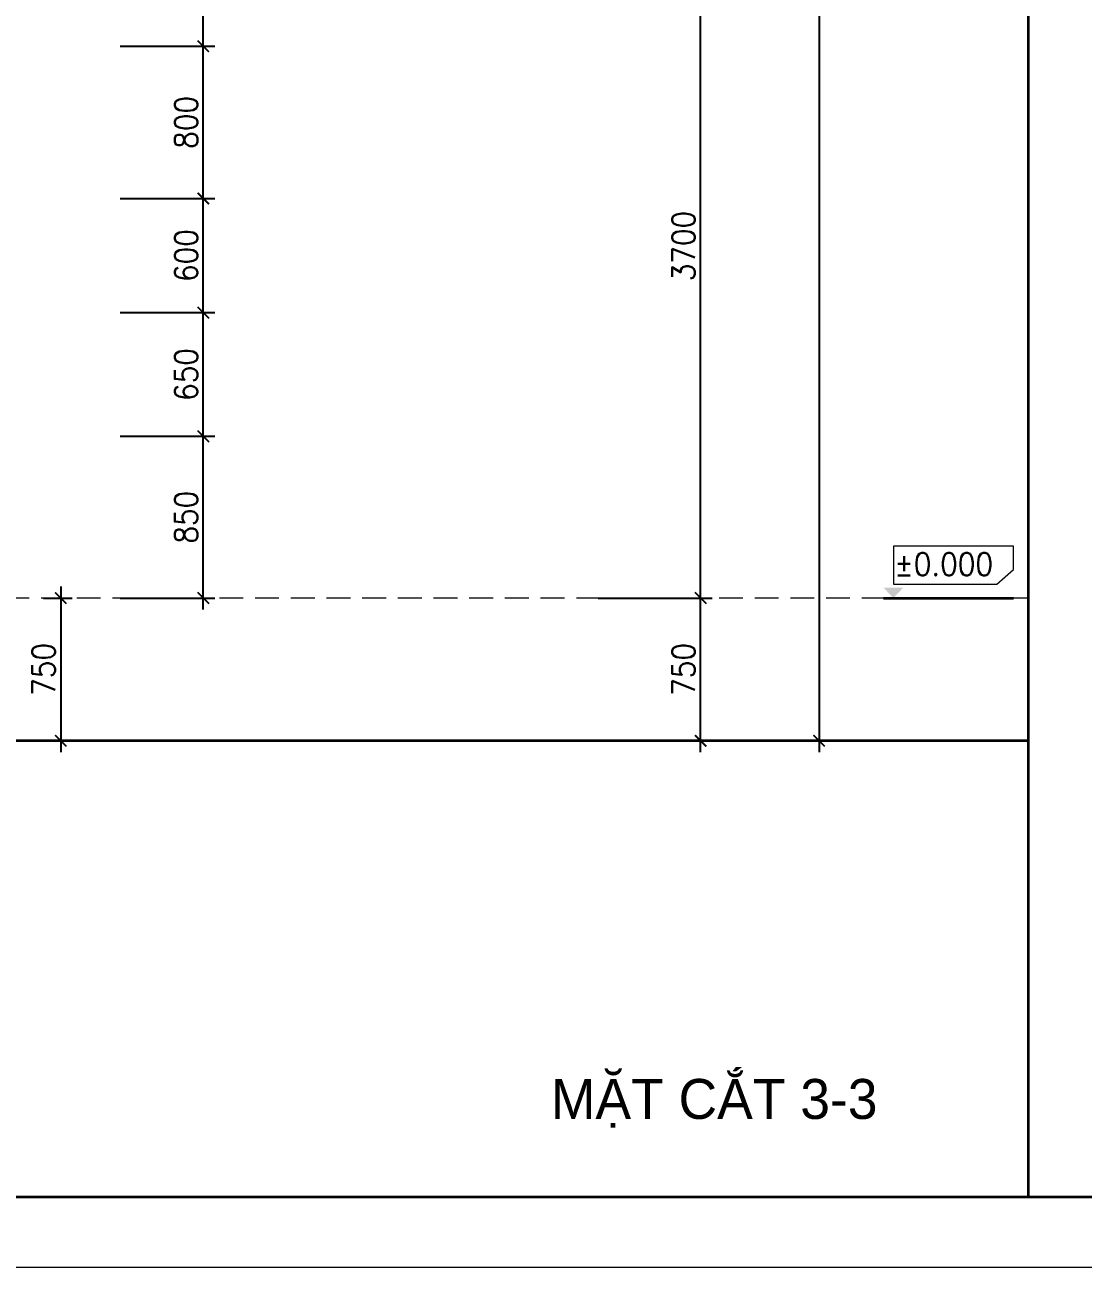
# Model space of a CAD drawing. Header units: millimetres. Extents: x -529782 to -142003, y -492574 to -273331.
# Drawn here: x -202793 to -197232, y -412168 to -405639 of the extents above; entities that cross this region are included whole.
import ezdxf

# ---------------------------------------------------------------- set-up
doc = ezdxf.new("R2010")
doc.units = ezdxf.units.MM
doc.header["$LTSCALE"] = 500
doc.header["$MEASUREMENT"] = 0
doc.header["$PDMODE"] = 3
doc.linetypes.add('HIDDEN', pattern=[0.375, 0.25, -0.125])
doc.layers.get('0').update_dxf_attribs({"linetype": 'CONTINUOUS', "lineweight": 13})
doc.layers.get('Defpoints').update_dxf_attribs({"color": 255, "linetype": 'CONTINUOUS', "lineweight": 13})
for name, color, linetype, lineweight in [('1.cat 30', 30, 'CONTINUOUS', 35), ('2.thay 145', 145, 'CONTINUOUS', 18), ('3.manh 08', 8, 'CONTINUOUS', 9), ('4.dim 08', 8, 'CONTINUOUS', 13), ('6.khuat 75', 75, 'HIDDEN', 18), ('9.text \xad white', 7, 'CONTINUOUS', 15)]:
    doc.layers.add(name, color=color, linetype=linetype, lineweight=lineweight)
doc.styles.add('CA.JSC1', font='')
doc.styles.get("Standard").update_dxf_attribs({"font": 'txt.shx', "width": 0.9})
doc.styles.get('CA.JSC1').set_extended_font_data('.VnAvantH')
doc.dimstyles.new('CA 60', dxfattribs={"dimscale": 0, "dimtxt": 120, "dimasz": 60, "dimexe": 60, "dimexo": 0, "dimgap": 30, "dimtad": 1, "dimdec": 0, "dimzin": 0, "dimdsep": 46, "dimtxsty": 'Standard', "dimblk": 'ARCHTICK', "dimcen": 0.09, "dimdle": 60, "dimclrd": 256, "dimclre": 256, "dimclrt": 7, "dimadec": 0, "dimazin": 0, "dimtfac": 1, "dimtdec": 0, "dimtix": 1, "dimtmove": 2, "dimatfit": 3, "dimldrblk": 'DOT', "dimfxl": 1, "dimtolj": 1, "dimtzin": 0, "dimarcsym": 0})

# ---------------------------------------------------------------- blocks, each defined once
blk = doc.blocks.new('khung co loan')
at = {"layer": '1.cat 30'}
blk.add_lwpolyline([(1158.281703106128, -14553.47590842255), (1158.281703106128, -303.4759079545038), (20658.28170374641, -303.4759079545038), (20658.28170374641, -14553.47590842255)], close=True, dxfattribs=at)
blk.add_lwpolyline([(18298.08122972515, -303.4759079552605), (18298.08122972515, -14553.47590842255)], dxfattribs=at)
at = {"layer": '3.manh 08'}
blk.add_lwpolyline([(0, -14850.00000048772), (21000.00000000023, -14850.00000048772), (21000.00000000023, -4.877219907939434e-07), (0, -4.877219907939434e-07)], close=True, dxfattribs=at)
blk = doc.blocks.new('ki hieu cost')
at = {"layer": '1.cat 30'}
blk.add_line((-119312.6479903211, -196389.5266377838), (-118175.9534743076, -196389.5266377837), dxfattribs=at)
at = {"layer": '3.manh 08'}
blk.add_lwpolyline([(-119227.225577535, -195933.8747298737), (-119227.225577535, -196268.1983629046), (-118320.4604987512, -196268.1983629046), (-118175.9534743076, -196138.8011558482), (-118175.9534743076, -195933.8747298737)], close=True, dxfattribs=at)
blk.add_solid([(-119312.6479903211, -196299.0221607631), (-119141.803164749, -196299.0221607631), (-119227.225577535, -196389.5266377839)], dxfattribs=at)
blk = doc.blocks.new('_ArchTick')
at = {"color": 1, "linetype": 'ByBlock', "const_width": 0.150000081}
blk.add_lwpolyline([(-0.5000002699998731, -0.5000002699998731), (0.5000002699998731, 0.5000002699998731)], dxfattribs=at)
blk = doc.blocks.new('*D123')
at = {"layer": '4.dim 08', "lineweight": -2, "transparency": 16777216}
for p, q in [((-199241.6629761893, -409461.9999999999), (-199241.6629761893, -408592.0000000001)), ((-199780.1629761893, -408652.0000000001), (-199181.6629761893, -408652.0000000001)), ((-199780.1629761893, -409401.9999999999), (-199181.6629761893, -409401.9999999999))]:
    blk.add_line(p, q, dxfattribs=at)
at = {"layer": 'Defpoints', "color": 0, "transparency": 16777216}
for p in [(-199780.1629761893, -408652.0000000001), (-199241.6629761893, -408652.0000000001), (-199780.1629761893, -409401.9999999999)]:
    blk.add_point(p, dxfattribs=at)
at = {"layer": '4.dim 08', "lineweight": -2, "transparency": 16777216, "xscale": 60, "yscale": 60, "zscale": 60}
for p, rotation in [((-199241.6629761893, -408652.0000000001), 90), ((-199241.6629761893, -409401.9999999999), 270)]:
    blk.add_blockref('_ArchTick', p, dxfattribs=dict(at, rotation=rotation))
at = {"layer": '4.dim 08', "color": 7, "transparency": 16777216, "insert": (-199331.6629761893, -409027.0000000001), "char_height": 120, "attachment_point": 5, "rotation": 90}
blk.add_mtext('\\A1;750', dxfattribs=at)
blk = doc.blocks.new('_DOT')
at = {"color": 1, "linetype": 'ByBlock'}
blk.add_line((-0.5, 0), (-1, 0), dxfattribs=at)
at = {"color": 1, "linetype": 'ByBlock', "const_width": 0.5}
blk.add_lwpolyline([(-0.25, 0, 1), (0.25, 0, 1)], format="xyb", close=True, dxfattribs=at)
blk = doc.blocks.new('*D125')
at = {"layer": '4.dim 08', "lineweight": -2, "transparency": 16777216}
for p, q in [((-199241.6629761893, -408712.0000000001), (-199241.6629761893, -404892.0000000001)), ((-199780.1629761893, -404952.0000000001), (-199181.6629761893, -404952.0000000001)), ((-199780.1629761893, -408652.0000000001), (-199181.6629761893, -408652.0000000001))]:
    blk.add_line(p, q, dxfattribs=at)
at = {"layer": 'Defpoints', "color": 0, "transparency": 16777216}
for p in [(-199780.1629761893, -404952.0000000001), (-199241.6629761893, -404952.0000000001), (-199780.1629761893, -408652.0000000001)]:
    blk.add_point(p, dxfattribs=at)
at = {"layer": '4.dim 08', "lineweight": -2, "transparency": 16777216, "xscale": 60, "yscale": 60, "zscale": 60}
for p, rotation in [((-199241.6629761893, -404952.0000000001), 90), ((-199241.6629761893, -408652.0000000001), 270)]:
    blk.add_blockref('_ArchTick', p, dxfattribs=dict(at, rotation=rotation))
at = {"layer": '4.dim 08', "color": 7, "transparency": 16777216, "insert": (-199331.6629761893, -406802.0000000001), "char_height": 120, "attachment_point": 5, "rotation": 90}
blk.add_mtext('\\A1;3700', dxfattribs=at)
blk = doc.blocks.new('*D130')
at = {"layer": '4.dim 08', "lineweight": -2, "transparency": 16777216}
for p, q in [((-198619.1629761893, -395542.0000000001), (-198619.1629761893, -409462)), ((-199780.1629761893, -395602.0000000001), (-198559.1629761893, -395602.0000000001)), ((-199780.1629761893, -409402), (-198559.1629761893, -409402))]:
    blk.add_line(p, q, dxfattribs=at)
at = {"layer": 'Defpoints', "color": 0, "transparency": 16777216}
for p in [(-199780.1629761893, -395602.0000000001), (-199780.1629761893, -409402), (-198619.1629761893, -409402)]:
    blk.add_point(p, dxfattribs=at)
at = {"layer": '4.dim 08', "lineweight": -2, "transparency": 16777216, "xscale": 60, "yscale": 60, "zscale": 60}
for p, rotation in [((-198619.1629761893, -395602.0000000001), 90), ((-198619.1629761893, -409402), 270)]:
    blk.add_blockref('_ArchTick', p, dxfattribs=dict(at, rotation=rotation))
at = {"layer": '4.dim 08', "color": 7, "transparency": 16777216, "insert": (-198709.1629761893, -402502.0000000001), "char_height": 120, "attachment_point": 5, "rotation": 90}
blk.add_mtext('\\A1;13800', dxfattribs=at)
blk = doc.blocks.new('*D131')
at = {"layer": '4.dim 08', "lineweight": -2, "transparency": 16777216}
for p, q in [((-201855.1629761893, -408711.9999999999), (-201855.1629761893, -407742.0000000002)), ((-202292.1629761893, -407802.0000000002), (-201795.1629761893, -407802.0000000002)), ((-202292.1629761893, -408651.9999999999), (-201795.1629761893, -408651.9999999999))]:
    blk.add_line(p, q, dxfattribs=at)
at = {"layer": 'Defpoints', "color": 0, "transparency": 16777216}
for p in [(-202292.1629761893, -407802.0000000002), (-201855.1629761893, -407802.0000000002), (-202292.1629761893, -408651.9999999999)]:
    blk.add_point(p, dxfattribs=at)
at = {"layer": '4.dim 08', "lineweight": -2, "transparency": 16777216, "xscale": 60, "yscale": 60, "zscale": 60}
for p, rotation in [((-201855.1629761893, -407802.0000000002), 90), ((-201855.1629761893, -408651.9999999999), 270)]:
    blk.add_blockref('_ArchTick', p, dxfattribs=dict(at, rotation=rotation))
at = {"layer": '4.dim 08', "color": 7, "transparency": 16777216, "insert": (-201945.1629761893, -408227.0000000001), "char_height": 120, "attachment_point": 5, "rotation": 90}
blk.add_mtext('\\A1;850', dxfattribs=at)
blk = doc.blocks.new('*D132')
at = {"layer": '4.dim 08', "lineweight": -2, "transparency": 16777216}
for p, q in [((-201855.1629761893, -407862.0000000002), (-201855.1629761893, -407092.0000000001)), ((-202292.1629761893, -407152.0000000001), (-201795.1629761893, -407152.0000000001)), ((-202292.1629761893, -407802.0000000002), (-201795.1629761893, -407802.0000000002))]:
    blk.add_line(p, q, dxfattribs=at)
at = {"layer": 'Defpoints', "color": 0, "transparency": 16777216}
for p in [(-202292.1629761893, -407152.0000000001), (-201855.1629761893, -407152.0000000001), (-202292.1629761893, -407802.0000000002)]:
    blk.add_point(p, dxfattribs=at)
at = {"layer": '4.dim 08', "lineweight": -2, "transparency": 16777216, "xscale": 60, "yscale": 60, "zscale": 60}
for p, rotation in [((-201855.1629761893, -407152.0000000001), 90), ((-201855.1629761893, -407802.0000000002), 270)]:
    blk.add_blockref('_ArchTick', p, dxfattribs=dict(at, rotation=rotation))
at = {"layer": '4.dim 08', "color": 7, "transparency": 16777216, "insert": (-201945.1629761893, -407477.0000000002), "char_height": 120, "attachment_point": 5, "rotation": 90}
blk.add_mtext('\\A1;650', dxfattribs=at)
blk = doc.blocks.new('*D133')
at = {"layer": '4.dim 08', "lineweight": -2, "transparency": 16777216}
for p, q in [((-201855.1629761893, -407212.0000000001), (-201855.1629761893, -406492.0000000001)), ((-202292.1629761893, -406552.0000000001), (-201795.1629761893, -406552.0000000001)), ((-202292.1629761893, -407152.0000000001), (-201795.1629761893, -407152.0000000001))]:
    blk.add_line(p, q, dxfattribs=at)
at = {"layer": 'Defpoints', "color": 0, "transparency": 16777216}
for p in [(-202292.1629761893, -406552.0000000001), (-201855.1629761893, -406552.0000000001), (-202292.1629761893, -407152.0000000001)]:
    blk.add_point(p, dxfattribs=at)
at = {"layer": '4.dim 08', "lineweight": -2, "transparency": 16777216, "xscale": 60, "yscale": 60, "zscale": 60}
for p, rotation in [((-201855.1629761893, -406552.0000000001), 90), ((-201855.1629761893, -407152.0000000001), 270)]:
    blk.add_blockref('_ArchTick', p, dxfattribs=dict(at, rotation=rotation))
at = {"layer": '4.dim 08', "color": 7, "transparency": 16777216, "insert": (-201945.1629761893, -406852.0000000001), "char_height": 120, "attachment_point": 5, "rotation": 90}
blk.add_mtext('\\A1;600', dxfattribs=at)
blk = doc.blocks.new('*D134')
at = {"layer": '4.dim 08', "lineweight": -2, "transparency": 16777216}
for p, q in [((-201855.1629761893, -406612.0000000001), (-201855.1629761893, -405692)), ((-202292.1629761893, -405752), (-201795.1629761893, -405752)), ((-202292.1629761893, -406552.0000000001), (-201795.1629761893, -406552.0000000001))]:
    blk.add_line(p, q, dxfattribs=at)
at = {"layer": 'Defpoints', "color": 0, "transparency": 16777216}
for p in [(-202292.1629761893, -405752), (-201855.1629761893, -405752), (-202292.1629761893, -406552.0000000001)]:
    blk.add_point(p, dxfattribs=at)
at = {"layer": '4.dim 08', "lineweight": -2, "transparency": 16777216, "xscale": 60, "yscale": 60, "zscale": 60}
for p, rotation in [((-201855.1629761893, -405752), 90), ((-201855.1629761893, -406552.0000000001), 270)]:
    blk.add_blockref('_ArchTick', p, dxfattribs=dict(at, rotation=rotation))
at = {"layer": '4.dim 08', "color": 7, "transparency": 16777216, "insert": (-201945.1629761893, -406152.0000000001), "char_height": 120, "attachment_point": 5, "rotation": 90}
blk.add_mtext('\\A1;800', dxfattribs=at)
blk = doc.blocks.new('*D135')
at = {"layer": '4.dim 08', "lineweight": -2, "transparency": 16777216}
for p, q in [((-201855.1629761893, -405812), (-201855.1629761893, -404892.0000000001)), ((-202292.1629761893, -404952.0000000001), (-201795.1629761893, -404952.0000000001)), ((-202292.1629761893, -405752), (-201795.1629761893, -405752))]:
    blk.add_line(p, q, dxfattribs=at)
at = {"layer": 'Defpoints', "color": 0, "transparency": 16777216}
for p in [(-202292.1629761893, -404952.0000000001), (-201855.1629761893, -404952.0000000001), (-202292.1629761893, -405752)]:
    blk.add_point(p, dxfattribs=at)
at = {"layer": '4.dim 08', "lineweight": -2, "transparency": 16777216, "xscale": 60, "yscale": 60, "zscale": 60}
for p, rotation in [((-201855.1629761893, -404952.0000000001), 90), ((-201855.1629761893, -405752), 270)]:
    blk.add_blockref('_ArchTick', p, dxfattribs=dict(at, rotation=rotation))
at = {"layer": '4.dim 08', "color": 7, "transparency": 16777216, "insert": (-201945.1629761893, -405352.0000000001), "char_height": 120, "attachment_point": 5, "rotation": 90}
blk.add_mtext('\\A1;800', dxfattribs=at)
blk = doc.blocks.new('*D159')
at = {"layer": '4.dim 08', "lineweight": -2, "transparency": 16777216}
for p, q in [((-202604.1629761893, -408591.9999999999), (-202604.1629761893, -409462)), ((-202694.1629761892, -408651.9999999999), (-202544.1629761893, -408651.9999999999)), ((-202694.1629761892, -409402), (-202544.1629761893, -409402))]:
    blk.add_line(p, q, dxfattribs=at)
at = {"layer": 'Defpoints', "color": 0, "transparency": 16777216}
for p in [(-202694.1629761892, -408651.9999999999), (-202694.1629761892, -409402), (-202604.1629761893, -409402)]:
    blk.add_point(p, dxfattribs=at)
at = {"layer": '4.dim 08', "lineweight": -2, "transparency": 16777216, "xscale": 60, "yscale": 60, "zscale": 60}
for p, rotation in [((-202604.1629761893, -408651.9999999999), 90), ((-202604.1629761893, -409402), 270)]:
    blk.add_blockref('_ArchTick', p, dxfattribs=dict(at, rotation=rotation))
at = {"layer": '4.dim 08', "color": 7, "transparency": 16777216, "insert": (-202694.1629761893, -409027), "char_height": 120, "attachment_point": 5, "rotation": 90}
blk.add_mtext('\\A1;750', dxfattribs=at)

msp = doc.modelspace()

# ---------------------------------------------------------------- linework, layer by layer
at = {"layer": '1.cat 30'}
msp.add_line((-197519.8252722289, -409402), (-218806.1655038658, -409402), dxfattribs=at)
at = {"layer": '6.khuat 75'}
msp.add_line((-197519.8252722289, -408652.0000000001), (-218806.1655038659, -408652.0000000001), dxfattribs=at)

# ---------------------------------------------------------------- block references
at = {"layer": '2.thay 145'}
for name, p, xscale, yscale, zscale in [('khung co loan', (-220244.6641501368, -393725.7584568972), 1.241924691043096, 1.241924691072199, 1.241924691059295), ('ki hieu cost', (-126692.6619973221, -290818.2840161867), 0.6000000000058208, 0.6000000000058208, 0.6000000000000001)]:
    msp.add_blockref(name, p, dxfattribs=dict(at, xscale=xscale, yscale=yscale, zscale=zscale))

# ---------------------------------------------------------------- texts
at = {"layer": '9.text \xad white', "style": 'CA.JSC1'}
msp.add_text('mÆt c¾t 3-3', height=210, dxfattribs=at).set_placement((-200028.5470748323, -411389.3660417416))
at = {"layer": '9.text \xad white', "lineweight": 100, "insert": (-198223.7512044149, -408414.1400086744), "char_height": 120, "width": 546.9, "attachment_point": 1}
msp.add_mtext('%%P0.000', dxfattribs=at)

# ---------------------------------------------------------------- dimensions: what is measured, and where the dimension line sits
at = {"layer": '4.dim 08'}
for base, p1, p2, picture, middle in [((-198619.1629761893, -409402), (-199780.1629761893, -395602.0000000001), (-199780.1629761893, -409402), '*D130', (-198709.1629761893, -402502.0000000001)), ((-201855.1629761893, -404952.0000000001), (-202292.1629761893, -405752), (-202292.1629761893, -404952.0000000001), '*D135', (-201945.1629761893, -405352.0000000001)), ((-199241.6629761893, -404952.0000000001), (-199780.1629761893, -408652.0000000001), (-199780.1629761893, -404952.0000000001), '*D125', (-199331.6629761893, -406802.0000000001)), ((-201855.1629761893, -405752), (-202292.1629761893, -406552.0000000001), (-202292.1629761893, -405752), '*D134', (-201945.1629761893, -406152.0000000001)), ((-201855.1629761893, -406552.0000000001), (-202292.1629761893, -407152.0000000001), (-202292.1629761893, -406552.0000000001), '*D133', (-201945.1629761893, -406852.0000000001)), ((-201855.1629761893, -407152.0000000001), (-202292.1629761893, -407802.0000000002), (-202292.1629761893, -407152.0000000001), '*D132', (-201945.1629761893, -407477.0000000002)), ((-201855.1629761893, -407802.0000000002), (-202292.1629761893, -408651.9999999999), (-202292.1629761893, -407802.0000000002), '*D131', (-201945.1629761893, -408227.0000000001)), ((-202604.1629761893, -409402), (-202694.1629761892, -408651.9999999999), (-202694.1629761892, -409402), '*D159', (-202694.1629761893, -409027)), ((-199241.6629761893, -408652.0000000001), (-199780.1629761893, -409401.9999999999), (-199780.1629761893, -408652.0000000001), '*D123', (-199331.6629761893, -409027.0000000001))]:
    dim = msp.add_linear_dim(base=base, p1=p1, p2=p2, angle=90, dimstyle='CA 60', override={"dimscale": 1}, dxfattribs=at)
    dim.commit()
    dim.dimension.update_dxf_attribs({"geometry": picture, "text_midpoint": middle})

doc.saveas('drawing.dxf')
